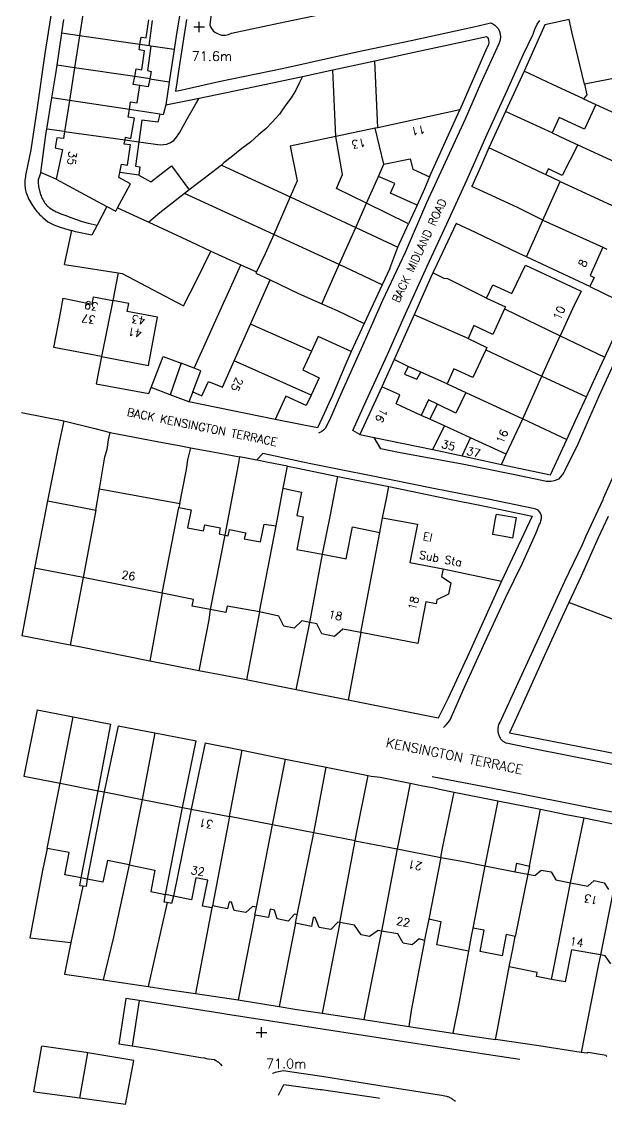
# Model space of a CAD drawing. Extents: x 427500 to 429848, y 434500 to 436505.
# Drawn here: x 428687.2 to 428773.8, y 435235.9 to 435396.3 of the extents above; entities that cross this region are included whole.
import ezdxf

# ---------------------------------------------------------------- set-up
doc = ezdxf.new("R2010")
doc.units = 0
doc.layers.add('LPTIP_Ex_Base', color=8, linetype='Continuous')
doc.styles.add('MtXpl_Romans', font='romans__.ttf')

msp = doc.modelspace()

# ---------------------------------------------------------------- linework, layer by layer
at = {"layer": 'LPTIP_Ex_Base', "color": 251, "true_color": 0x636466}
for p, q in [((428715.75, 435401.05), (428715.1, 435395.8)), ((428691.8, 435399.05), (428690.65, 435391.55)), ((428696.3, 435397.65), (428695.76, 435394.21)), ((428725.25, 435396.05), (428736.45, 435398.4)), ((428693.15, 435394.59), (428693.45, 435396.6)), ((428705.65, 435393.9), (428706.05, 435396.55)), ((428706.11, 435392.69), (428706.6, 435396.46)), ((428710.57, 435397.15), (428710.1, 435394.15)), ((428711.65, 435396.6), (428710.45, 435388.95)), ((428718.3, 435394.6), (428725.25, 435396.05)), ((428754.2, 435395.5), (428756.75, 435396.1)), ((428756.75, 435396.1), (428757.05, 435395.95)), ((428757.05, 435395.95), (428757.3, 435395.75)), ((428764.75, 435395.84), (428761.67, 435388.97)), ((428763.25, 435395.15), (428763.6, 435395.9)), ((428763.6, 435395.9), (428764, 435396.45)), ((428768.33, 435396.62), (428764.75, 435395.84)), ((428768.75, 435394.8), (428768.33, 435396.62)), ((428692.44, 435389.86), (428693.15, 435394.59)), ((428695.76, 435394.21), (428693.15, 435394.59)), ((428695.76, 435394.21), (428695.02, 435389.47)), ((428704.73, 435392.89), (428695.76, 435394.21)), ((428715.1, 435395.8), (428715.2, 435395.5)), ((428715.2, 435395.5), (428715.35, 435395.25)), ((428715.35, 435395.25), (428715.6, 435394.95)), ((428715.6, 435394.95), (428715.85, 435394.75)), ((428715.85, 435394.75), (428716.3, 435394.5)), ((428716.3, 435394.5), (428716.8, 435394.3)), ((428716.8, 435394.3), (428717.4, 435394.3)), ((428717.4, 435394.3), (428717.85, 435394.4)), ((428717.85, 435394.4), (428718.3, 435394.6)), ((428744.9, 435393.5), (428754.2, 435395.5)), ((428757.3, 435395.75), (428757.8, 435395.25)), ((428757.8, 435395.25), (428758, 435394.85)), ((428758, 435394.85), (428758.1, 435394.5)), ((428758.1, 435394.5), (428758.15, 435393.95)), ((428761.5, 435391.35), (428763, 435394.45)), ((428763, 435394.45), (428763.25, 435395.15)), ((428769.3, 435392.56), (428768.75, 435394.8)), ((428704.6, 435392.1), (428704.73, 435392.89)), ((428704.73, 435392.89), (428704.9, 435394)), ((428706.11, 435392.69), (428704.73, 435392.89)), ((428704.9, 435394), (428705.65, 435393.9)), ((428706.34, 435392.66), (428705.85, 435389.05)), ((428706.34, 435392.66), (428706.11, 435392.69)), ((428709.79, 435392.15), (428706.34, 435392.66)), ((428710.1, 435394.15), (428709.79, 435392.15)), ((428736.85, 435391.8), (428744.9, 435393.5)), ((428744.7, 435391.6), (428753.15, 435393.45)), ((428753.15, 435393.45), (428756.1, 435394.1)), ((428756.1, 435394.1), (428756.25, 435393.95)), ((428756.4, 435392.85), (428756.2, 435392.5)), ((428756.25, 435393.95), (428756.35, 435393.8)), ((428756.35, 435393.8), (428756.4, 435393.55)), ((428756.4, 435393.55), (428756.45, 435393.25)), ((428756.45, 435393.25), (428756.4, 435392.85)), ((428757.9, 435393), (428756.85, 435390.65)), ((428758.05, 435393.4), (428757.9, 435393)), ((428758.15, 435393.95), (428758.05, 435393.4)), ((428690.65, 435391.55), (428689.5, 435383.55)), ((428705.4, 435391.95), (428704.6, 435392.1)), ((428705, 435389.15), (428705.4, 435391.95)), ((428709.79, 435392.15), (428709.06, 435387.36)), ((428726.05, 435389.4), (428736.85, 435391.8)), ((428739.53, 435390.48), (428744.7, 435391.6)), ((428756.15, 435392.4), (428752.15, 435383.2)), ((428756.2, 435392.5), (428756.15, 435392.4)), ((428759.15, 435386.1), (428761.5, 435391.35)), ((428770.29, 435388.47), (428769.3, 435392.56)), ((428692.2, 435388.25), (428692.44, 435389.86)), ((428695.02, 435389.47), (428692.44, 435389.86)), ((428695.02, 435389.47), (428694.27, 435384.6)), ((428703.95, 435388.14), (428695.02, 435389.47)), ((428716.4, 435387.4), (428726.05, 435389.4)), ((428733.3, 435389.14), (428739.53, 435390.48)), ((428740, 435380.58), (428739.53, 435390.48)), ((428756.85, 435390.65), (428755.2, 435387.1)), ((428785.55, 435389.95), (428770.6, 435387.05)), ((428691.68, 435385), (428692.2, 435388.25)), ((428703.75, 435387), (428703.95, 435388.14)), ((428703.95, 435388.14), (428704.15, 435389.3)), ((428706.18, 435387.8), (428703.95, 435388.14)), ((428704.15, 435389.3), (428705, 435389.15)), ((428705.85, 435389.05), (428706.4, 435388.9)), ((428706.18, 435387.8), (428705.95, 435386.65)), ((428706.4, 435388.9), (428706.18, 435387.8)), ((428706.18, 435387.8), (428709.06, 435387.36)), ((428710.45, 435388.95), (428710.18, 435387.22)), ((428718.75, 435386.05), (428728.8, 435388.17)), ((428728.8, 435388.17), (428728.35, 435387.15)), ((428728.8, 435388.17), (428733.3, 435389.14)), ((428733.75, 435379.26), (428733.3, 435389.14)), ((428761.67, 435388.97), (428758.91, 435382.97)), ((428765.88, 435387), (428761.67, 435388.97)), ((428770.6, 435387.05), (428770.29, 435388.47)), ((428704.7, 435386.85), (428703.75, 435387)), ((428704.3, 435384.25), (428704.7, 435386.85)), ((428705.95, 435386.65), (428704.7, 435386.85)), ((428709.05, 435387.3), (428708.55, 435383.95)), ((428709.06, 435387.36), (428709.05, 435387.3)), ((428710.18, 435387.22), (428709.98, 435385.97)), ((428709.98, 435385.97), (428710.99, 435386.2)), ((428710.99, 435386.2), (428711.45, 435386.3)), ((428711.45, 435386.3), (428716.4, 435387.4)), ((428728.35, 435387.15), (428727.85, 435386.15)), ((428755.2, 435387.1), (428752.95, 435381.85)), ((428770.45, 435384.85), (428765.88, 435387)), ((428770.6, 435387.05), (428770.95, 435385.45)), ((428690.93, 435380.37), (428691.68, 435385)), ((428694.27, 435384.6), (428691.68, 435385)), ((428694.27, 435384.6), (428693.7, 435380.9)), ((428703.17, 435383.25), (428694.27, 435384.6)), ((428708.55, 435383.95), (428713.51, 435384.97)), ((428713, 435384.1), (428713.51, 435384.97)), ((428713.51, 435384.97), (428718.75, 435386.05)), ((428727.15, 435385), (428726.35, 435383.95)), ((428727.85, 435386.15), (428727.15, 435385)), ((428756.2, 435379.6), (428759.15, 435386.1)), ((428770.95, 435385.45), (428770.45, 435384.85)), ((428770.45, 435384.85), (428772.29, 435384.03)), ((428689.5, 435383.55), (428688.55, 435377.3)), ((428703, 435382.15), (428703.17, 435383.25)), ((428703.17, 435383.25), (428703.35, 435384.4)), ((428707.66, 435382.57), (428703.17, 435383.25)), ((428703.35, 435384.4), (428704.3, 435384.25)), ((428708.55, 435383.95), (428708.15, 435382.5)), ((428711.7, 435381.8), (428713, 435384.1)), ((428726.35, 435383.95), (428725.4, 435382.6)), ((428752.15, 435383.2), (428740, 435380.58)), ((428747.65, 435373.3), (428752.15, 435383.2)), ((428772.29, 435384.03), (428770.6, 435380.37)), ((428772.29, 435384.03), (428781.07, 435379.99)), ((428703.9, 435382), (428703, 435382.15)), ((428703.4, 435379), (428703.9, 435382)), ((428705, 435381.7), (428704.55, 435378.49)), ((428707.4, 435381.4), (428705, 435381.7)), ((428707.66, 435382.57), (428707.4, 435381.4)), ((428708.15, 435382.5), (428707.66, 435382.57)), ((428710.6, 435379.8), (428711.7, 435381.8)), ((428724.35, 435381.4), (428723.4, 435380.4)), ((428725.4, 435382.6), (428724.35, 435381.4)), ((428752.95, 435381.85), (428750.25, 435376.05)), ((428758.91, 435382.97), (428756.45, 435377.6)), ((428765.8, 435379.82), (428758.91, 435382.97)), ((428766.85, 435382.1), (428765.8, 435379.82)), ((428770.6, 435380.37), (428766.85, 435382.1)), ((428690.02, 435373.95), (428690.85, 435379.85)), ((428690.85, 435379.85), (428690.93, 435380.37)), ((428693.56, 435380.01), (428690.93, 435380.37)), ((428693.56, 435380.01), (428693.4, 435379)), ((428693.7, 435380.9), (428693.56, 435380.01)), ((428693.56, 435380.01), (428702.52, 435378.77)), ((428710.5, 435379.65), (428710.6, 435379.8)), ((428723.4, 435380.4), (428722.3, 435379.5)), ((428739.6, 435380.49), (428733.75, 435379.26)), ((428740, 435380.58), (428739.6, 435380.49)), ((428740.85, 435375.15), (428739.6, 435380.49)), ((428765.8, 435379.82), (428767.8, 435378.9)), ((428692.4, 435379.1), (428692.15, 435377.6)), ((428693.4, 435379), (428692.4, 435379.1)), ((428702.4, 435378.15), (428702.52, 435378.77)), ((428702.52, 435378.77), (428702.6, 435379.15)), ((428702.52, 435378.77), (428704.55, 435378.49)), ((428702.6, 435379.15), (428703.4, 435379)), ((428704.55, 435378.49), (428704.05, 435374.9)), ((428704.55, 435378.49), (428707.75, 435378.05)), ((428708.7, 435378.15), (428709.25, 435378.4)), ((428709.25, 435378.4), (428709.75, 435378.7)), ((428709.75, 435378.7), (428710.15, 435379.15)), ((428710.15, 435379.15), (428710.5, 435379.65)), ((428721.1, 435378.45), (428719.85, 435377.5)), ((428722.3, 435379.5), (428721.1, 435378.45)), ((428733.75, 435379.26), (428727, 435377.85)), ((428734.75, 435373.65), (428733.75, 435379.26)), ((428753.15, 435372.8), (428756.2, 435379.6)), ((428767.8, 435378.9), (428769.63, 435378.05)), ((428688.55, 435377.3), (428687.78, 435373.5)), ((428692.15, 435377.6), (428693.25, 435377.35)), ((428693.25, 435377.35), (428692.3, 435372.95)), ((428703.35, 435378.05), (428702.4, 435378.15)), ((428702.9, 435375.05), (428703.35, 435378.05)), ((428707.75, 435378.05), (428708.2, 435378.1)), ((428708.2, 435378.1), (428708.7, 435378.15)), ((428719.85, 435377.5), (428718.5, 435376.4)), ((428727, 435377.85), (428728.05, 435372.7)), ((428756.45, 435377.6), (428755.33, 435375.07)), ((428757.6, 435377.05), (428756.45, 435377.6)), ((428764.6, 435373.75), (428757.6, 435377.05)), ((428769.63, 435378.05), (428767.3, 435373.5)), ((428769.63, 435378.05), (428778.39, 435374.01)), ((428701.76, 435373.96), (428702.01, 435375.19)), ((428702.01, 435375.19), (428702.9, 435375.05)), ((428716.8, 435375.05), (428714.25, 435373.05)), ((428717.15, 435375.35), (428716.8, 435375.05)), ((428716.8, 435375.05), (428727.01, 435370.32)), ((428718.5, 435376.4), (428717.15, 435375.35)), ((428740.07, 435373.37), (428740.85, 435375.15)), ((428740.85, 435375.15), (428744.8, 435375.95)), ((428744.8, 435375.95), (428745.15, 435374.45)), ((428750.25, 435376.05), (428747.2, 435369.45)), ((428755.33, 435375.07), (428753.9, 435371.85)), ((428687.78, 435373.5), (428687.75, 435373.3)), ((428690.02, 435373.95), (428689.65, 435372.85)), ((428692.3, 435372.95), (428690.02, 435373.95)), ((428701.6, 435373.2), (428701.76, 435373.96)), ((428704.55, 435373.55), (428701.76, 435373.96)), ((428704.05, 435374.9), (428704.7, 435374.8)), ((428704.7, 435374.8), (428704.55, 435373.55)), ((428704.55, 435373.55), (428706.36, 435372.55)), ((428706.36, 435372.55), (428709.4, 435374.92)), ((428709.4, 435374.92), (428712.03, 435371.36)), ((428733.85, 435371.55), (428734.75, 435373.65)), ((428738.31, 435369.38), (428740.07, 435373.37)), ((428742.48, 435372.31), (428740.07, 435373.37)), ((428745.15, 435374.45), (428747.65, 435373.3)), ((428764.82, 435373.65), (428764.6, 435373.75)), ((428765.3, 435374.5), (428764.82, 435373.65)), ((428767.02, 435372.63), (428764.82, 435373.65)), ((428767.3, 435373.5), (428765.3, 435374.5)), ((428687.7, 435373.05), (428687.65, 435372.85)), ((428687.65, 435372.85), (428687.65, 435371.95)), ((428687.65, 435371.95), (428687.7, 435371.7)), ((428687.75, 435373.3), (428687.7, 435373.05)), ((428689.65, 435372.85), (428689.65, 435372.25)), ((428689.65, 435372.25), (428689.7, 435372.05)), ((428689.7, 435372.05), (428689.7, 435371.85)), ((428689.7, 435371.85), (428690, 435370.65)), ((428692.3, 435372.95), (428697.8, 435370)), ((428701.42, 435368.71), (428703.32, 435372.25)), ((428703.32, 435372.25), (428701.6, 435373.2)), ((428714.25, 435373.05), (428712.03, 435371.36)), ((428728.05, 435372.7), (428727.01, 435370.32)), ((428741.85, 435370.9), (428742.48, 435372.31)), ((428747.65, 435373.3), (428746.89, 435371.51)), ((428750.2, 435366.35), (428753.15, 435372.8)), ((428755.63, 435371.06), (428753.9, 435371.85)), ((428766.6, 435371.7), (428767.02, 435372.63)), ((428767.02, 435372.63), (428775.9, 435368.5)), ((428687.7, 435371.7), (428687.7, 435371.5)), ((428687.7, 435371.5), (428687.75, 435371.3)), ((428687.75, 435371.3), (428687.8, 435371.05)), ((428687.8, 435371.05), (428687.9, 435370.85)), ((428687.9, 435370.85), (428688.1, 435370.35)), ((428688.1, 435370.35), (428688.2, 435370.05)), ((428690, 435370.65), (428690.1, 435370.5)), ((428690.1, 435370.5), (428690.15, 435370.3)), ((428690.15, 435370.3), (428690.25, 435370.1)), ((428710.85, 435370.45), (428707.7, 435367.95)), ((428711.35, 435370.85), (428710.85, 435370.45)), ((428712.03, 435371.36), (428711.35, 435370.85)), ((428724.56, 435364.76), (428711.35, 435370.85)), ((428727.01, 435370.32), (428724.56, 435364.76)), ((428727.01, 435370.32), (428736.73, 435365.81)), ((428738.31, 435369.38), (428733.85, 435371.55)), ((428745.82, 435369.09), (428741.85, 435370.9)), ((428746.89, 435371.51), (428745.82, 435369.09)), ((428760.67, 435368.75), (428755.63, 435371.06)), ((428764.44, 435366.89), (428766.6, 435371.7)), ((428688.2, 435370.05), (428688.8, 435369.05)), ((428688.8, 435369.05), (428688.95, 435368.85)), ((428688.95, 435368.85), (428689.1, 435368.6)), ((428689.1, 435368.6), (428689.3, 435368.35)), ((428690.25, 435370.1), (428690.35, 435369.95)), ((428690.35, 435369.95), (428690.45, 435369.75)), ((428690.45, 435369.75), (428690.55, 435369.6)), ((428690.55, 435369.6), (428690.65, 435369.4)), ((428690.65, 435369.4), (428690.8, 435369.25)), ((428690.8, 435369.25), (428690.9, 435369.1)), ((428690.9, 435369.1), (428691.05, 435368.95)), ((428691.05, 435368.95), (428691.2, 435368.85)), ((428691.2, 435368.85), (428691.35, 435368.7)), ((428691.35, 435368.7), (428691.95, 435368.3)), ((428697.8, 435370), (428699.83, 435368.91)), ((428699.83, 435368.91), (428698.4, 435366.15)), ((428699.83, 435368.91), (428701.15, 435368.2)), ((428701.15, 435368.2), (428701.42, 435368.71)), ((428701.42, 435368.71), (428706.03, 435366.57)), ((428736.73, 435365.81), (428738.31, 435369.38)), ((428744.55, 435366.35), (428738.31, 435369.38)), ((428747.2, 435369.45), (428744.05, 435362.1)), ((428745.82, 435369.09), (428744.55, 435366.35)), ((428764.44, 435366.89), (428760.67, 435368.75)), ((428689.3, 435368.35), (428689.45, 435368.15)), ((428689.45, 435368.15), (428689.65, 435367.95)), ((428689.65, 435367.95), (428689.85, 435367.7)), ((428689.85, 435367.7), (428690.1, 435367.5)), ((428690.1, 435367.5), (428690.35, 435367.25)), ((428690.35, 435367.25), (428691.1, 435366.65)), ((428691.95, 435368.3), (428692.15, 435368.2)), ((428692.15, 435368.2), (428692.3, 435368.1)), ((428692.3, 435368.1), (428692.45, 435368.05)), ((428692.45, 435368.05), (428692.65, 435367.95)), ((428692.65, 435367.95), (428692.8, 435367.9)), ((428692.8, 435367.9), (428693, 435367.8)), ((428693, 435367.8), (428693.9, 435367.5)), ((428693.9, 435367.5), (428694.35, 435367.3)), ((428694.35, 435367.3), (428696.15, 435366.7)), ((428707.7, 435367.95), (428706.03, 435366.57)), ((428691.1, 435366.65), (428691.4, 435366.5)), ((428691.4, 435366.5), (428691.65, 435366.35)), ((428691.65, 435366.35), (428691.95, 435366.2)), ((428691.95, 435366.2), (428692.75, 435365.9)), ((428692.75, 435365.9), (428693.55, 435365.65)), ((428693.55, 435365.65), (428694.4, 435365.4)), ((428694.4, 435365.4), (428694.63, 435365.33)), ((428696.15, 435366.7), (428697.05, 435366.45)), ((428697.05, 435366.45), (428698.4, 435366.15)), ((428698.4, 435366.15), (428697.6, 435364.65)), ((428706.03, 435366.57), (428712.3, 435363.65)), ((428734.27, 435360.29), (428736.73, 435365.81)), ((428736.73, 435365.81), (428742.95, 435362.9)), ((428742.95, 435362.9), (428744.55, 435366.35)), ((428747.3, 435360.05), (428750.2, 435366.35)), ((428751.57, 435366.39), (428748.72, 435360.31)), ((428754.44, 435365.03), (428751.57, 435366.39)), ((428762, 435361.45), (428764.44, 435366.89)), ((428764.44, 435366.89), (428773.33, 435362.86)), ((428693.56, 435360.33), (428694.63, 435365.33)), ((428695.2, 435365.15), (428694.63, 435365.33)), ((428697.6, 435364.65), (428695.2, 435365.15)), ((428724.56, 435364.76), (428723.3, 435361.9)), ((428734.27, 435360.29), (428724.56, 435364.76)), ((428760.93, 435361.96), (428754.44, 435365.03)), ((428712.3, 435363.65), (428715.25, 435362.3)), ((428713.15, 435358.05), (428715.25, 435362.3)), ((428715.25, 435362.3), (428719.7, 435360.26)), ((428741.75, 435359.7), (428742.95, 435362.9)), ((428773.33, 435362.86), (428771.45, 435358.7)), ((428773.33, 435362.86), (428773.9, 435362.6)), ((428723.3, 435361.9), (428721.98, 435359.21)), ((428744.05, 435362.1), (428740.7, 435355)), ((428762, 435361.45), (428760.93, 435361.96)), ((428771.41, 435357.07), (428762, 435361.45)), ((428693.56, 435360.33), (428695.16, 435360.08)), ((428695.16, 435360.08), (428701.5, 435359.1)), ((428701.5, 435359.1), (428700.69, 435354.99)), ((428701.5, 435359.1), (428702.1, 435359)), ((428702.1, 435359), (428711.2, 435354.2)), ((428718.16, 435356.85), (428719.7, 435360.26)), ((428719.7, 435360.26), (428721.98, 435359.21)), ((428721.98, 435359.21), (428721.9, 435359.05)), ((428721.9, 435359.05), (428724.04, 435358.02)), ((428731.7, 435354.49), (428734.27, 435360.29)), ((428740.64, 435357.3), (428734.27, 435360.29)), ((428741.75, 435359.7), (428740.64, 435357.3)), ((428744.1, 435353), (428747.3, 435360.05)), ((428748.15, 435359.1), (428748.06, 435358.89)), ((428748.72, 435360.31), (428748.15, 435359.1)), ((428749.8, 435358.25), (428748.15, 435359.1)), ((428759.85, 435356), (428761.88, 435360.21)), ((428761.88, 435360.21), (428770.1, 435356.35)), ((428711.2, 435354.2), (428713.15, 435358.05)), ((428721.12, 435351.49), (428724.04, 435358.02)), ((428724.04, 435358.02), (428728.25, 435356)), ((428748.06, 435358.89), (428745.35, 435352.85)), ((428750.35, 435358.2), (428749.8, 435358.25)), ((428756.1, 435355.3), (428750.35, 435358.2)), ((428772.05, 435358.4), (428771.41, 435357.07)), ((428771.45, 435358.7), (428772.05, 435358.4)), ((428716.64, 435353.49), (428718.16, 435356.85)), ((428728.25, 435356), (428731.7, 435354.49)), ((428740.64, 435357.3), (428737.98, 435351.57)), ((428756.1, 435355.3), (428757.05, 435357.3)), ((428757.05, 435357.3), (428759.85, 435356)), ((428770.1, 435356.35), (428768.85, 435353.75)), ((428771.41, 435357.07), (428777.18, 435354.26)), ((428692.9, 435352.85), (428693.35, 435355.3)), ((428693.35, 435355.3), (428697.65, 435354.45)), ((428697.65, 435354.45), (428697.85, 435355.5)), ((428697.85, 435355.5), (428700.69, 435354.99)), ((428700.69, 435354.99), (428699.04, 435346.66)), ((428703.1, 435354.55), (428700.69, 435354.99)), ((428702.85, 435353.35), (428703.1, 435354.55)), ((428731.7, 435354.49), (428733.95, 435353.5)), ((428740.7, 435355), (428737.7, 435348.25)), ((428756.1, 435355.3), (428758.9, 435354.05)), ((428691.95, 435348), (428692.9, 435352.85)), ((428707.35, 435352.5), (428702.85, 435353.35)), ((428706, 435345.35), (428707.35, 435352.5)), ((428714.18, 435348.09), (428716.64, 435353.49)), ((428733.95, 435353.5), (428737.98, 435351.57)), ((428741.4, 435347), (428744.1, 435353)), ((428745.26, 435352.65), (428742.4, 435346.25)), ((428745.35, 435352.85), (428745.26, 435352.65)), ((428753.37, 435349.33), (428745.35, 435352.85)), ((428758.76, 435353.74), (428757.05, 435349.95)), ((428758.9, 435354.05), (428758.76, 435353.74)), ((428758.76, 435353.74), (428767.03, 435349.76)), ((428768.85, 435353.75), (428767.03, 435349.76)), ((428718.7, 435346.06), (428721.12, 435351.49)), ((428730.13, 435347.46), (428721.12, 435351.49)), ((428737.98, 435351.57), (428736.05, 435347.4)), ((428754.2, 435351.25), (428753.37, 435349.33)), ((428757.05, 435349.95), (428754.2, 435351.25)), ((428773.62, 435346.57), (428775.75, 435351.2)), ((428731.15, 435349.65), (428730.13, 435347.46)), ((428736.05, 435347.4), (428731.15, 435349.65)), ((428753.37, 435349.33), (428756.15, 435348)), ((428765.15, 435345.65), (428767.03, 435349.76)), ((428767.03, 435349.76), (428773.62, 435346.57)), ((428699.04, 435346.66), (428691.95, 435348)), ((428712.76, 435344.95), (428714.18, 435348.09)), ((428737.7, 435348.25), (428734.45, 435341)), ((428756.15, 435348), (428755.99, 435347.66)), ((428776.36, 435348.66), (428772.75, 435340.8)), ((428699.04, 435346.66), (428698.25, 435342.65)), ((428699.04, 435346.66), (428706, 435345.35)), ((428706.39, 435342.09), (428708.15, 435346.7)), ((428708.15, 435346.7), (428710.85, 435345.67)), ((428730.13, 435347.46), (428728.85, 435344.7)), ((428736.05, 435347.4), (428735.11, 435345.23)), ((428738.25, 435340.1), (428741.4, 435347)), ((428742.4, 435346.25), (428740.6, 435342.2)), ((428744.5, 435345.2), (428742.4, 435346.25)), ((428755.99, 435347.66), (428754.05, 435343.55)), ((428755.99, 435347.66), (428764.31, 435343.79)), ((428772.5, 435344.15), (428773.62, 435346.57)), ((428710.85, 435345.67), (428709.2, 435341.01)), ((428712.76, 435344.95), (428710.85, 435345.67)), ((428712.58, 435341.46), (428713.76, 435344.57)), ((428713.76, 435344.57), (428712.76, 435344.95)), ((428716.95, 435342.15), (428718.7, 435346.06)), ((428730.09, 435340.95), (428718.7, 435346.06)), ((428728.85, 435344.7), (428731.3, 435343.5)), ((428735.11, 435345.23), (428733.2, 435340.8)), ((428744.5, 435345.2), (428743.95, 435344.05)), ((428746.34, 435344.38), (428744.5, 435345.2)), ((428751.25, 435344.85), (428750.25, 435342.65)), ((428754.05, 435343.55), (428751.25, 435344.85)), ((428764.31, 435343.79), (428765.15, 435345.65)), ((428713.9, 435340.85), (428714.9, 435343)), ((428714.9, 435343), (428716.95, 435342.15)), ((428731.3, 435343.5), (428730.09, 435340.95)), ((428743.95, 435344.05), (428745.75, 435343.3)), ((428745.75, 435343.3), (428746.34, 435344.38)), ((428750.25, 435342.65), (428746.34, 435344.38)), ((428761.45, 435337.43), (428764.31, 435343.79)), ((428764.31, 435343.79), (428770.92, 435340.71)), ((428770.92, 435340.71), (428772.5, 435344.15)), ((428698.25, 435342.65), (428706.05, 435341.2)), ((428706.05, 435341.2), (428706.39, 435342.09)), ((428709.2, 435341.01), (428706.39, 435342.09)), ((428712.58, 435341.46), (428712, 435339.95)), ((428712.58, 435341.46), (428713.9, 435340.85)), ((428740.6, 435342.2), (428737.3, 435335.15)), ((428743.25, 435341), (428740.6, 435342.2)), ((428750.25, 435342.65), (428753.05, 435341.34)), ((428753.05, 435341.34), (428751.55, 435338.3)), ((428753.05, 435341.34), (428761.45, 435337.43)), ((428712, 435339.95), (428709.2, 435341.01)), ((428724.75, 435337.35), (428712, 435339.95)), ((428726.35, 435340.8), (428724.75, 435337.35)), ((428729.35, 435339.4), (428726.35, 435340.8)), ((428730.09, 435340.95), (428729.35, 435339.4)), ((428732.73, 435339.77), (428732.04, 435338.26)), ((428733.2, 435340.8), (428732.73, 435339.77)), ((428734.45, 435341), (428732.8, 435337.25)), ((428736.3, 435335.7), (428738.25, 435340.1)), ((428742.7, 435339.65), (428743.25, 435341)), ((428747.5, 435340.25), (428746.42, 435337.95)), ((428748.81, 435339.62), (428747.5, 435340.25)), ((428769.3, 435337.2), (428770.92, 435340.71)), ((428772.75, 435340.8), (428769.6, 435333.7)), ((428687.2, 435338.4), (428693.44, 435337.14)), ((428732.04, 435338.26), (428731.05, 435336.1)), ((428746.42, 435337.95), (428742.7, 435339.65)), ((428747.67, 435337.39), (428748.81, 435339.62)), ((428751.55, 435338.3), (428748.81, 435339.62)), ((428693.44, 435337.14), (428692.54, 435333.01)), ((428693.44, 435337.14), (428698.06, 435336)), ((428731.05, 435336.1), (428724.75, 435337.35)), ((428732.8, 435337.25), (428732.2, 435336)), ((428747.67, 435337.39), (428746.42, 435337.95)), ((428749.85, 435336.4), (428747.67, 435337.39)), ((428759.01, 435332.22), (428761.45, 435337.43)), ((428761.45, 435337.43), (428767.99, 435334.38)), ((428767.99, 435334.38), (428769.3, 435337.2)), ((428698.06, 435336), (428700.33, 435335.44)), ((428700.05, 435334.35), (428700.33, 435335.44)), ((428700.33, 435335.44), (428707.3, 435334.1)), ((428731.7, 435335.55), (428731.2, 435335.3)), ((428731.95, 435335.75), (428731.7, 435335.55)), ((428732.2, 435336), (428731.95, 435335.75)), ((428737.3, 435335.15), (428736.3, 435335.7)), ((428737.3, 435335.15), (428739.42, 435334.7)), ((428748.12, 435332.88), (428749.85, 435336.4)), ((428753.73, 435334.63), (428749.85, 435336.4)), ((428699.85, 435332.9), (428700.05, 435334.35)), ((428707.3, 435334.1), (428710.81, 435333.43)), ((428710.81, 435333.43), (428712.25, 435333.15)), ((428739.42, 435334.7), (428748.12, 435332.88)), ((428740.45, 435333), (428739.42, 435334.7)), ((428752.48, 435331.96), (428753.73, 435334.63)), ((428759.01, 435332.22), (428753.73, 435334.63)), ((428765.55, 435329.15), (428767.99, 435334.38)), ((428769.6, 435333.7), (428767.7, 435329.8)), ((428692.54, 435333.01), (428692.05, 435330.5)), ((428698.76, 435327.09), (428699.55, 435331.8)), ((428699.55, 435331.8), (428699.85, 435332.9)), ((428711.85, 435331.35), (428712.25, 435333.15)), ((428712.25, 435333.15), (428715.25, 435332.6)), ((428715.25, 435332.6), (428717.39, 435332.2)), ((428717.39, 435332.2), (428719.5, 435331.8)), ((428719.5, 435331.8), (428719.3, 435330.65)), ((428722.03, 435331.33), (428719.5, 435331.8)), ((428722.95, 435332.3), (428722.05, 435331.35)), ((428728.85, 435331.05), (428722.95, 435332.3)), ((428743.05, 435332.45), (428740.45, 435333)), ((428752.5, 435330.75), (428743.05, 435332.45)), ((428748.12, 435332.88), (428752.05, 435332.05)), ((428752.05, 435332.05), (428752.48, 435331.96)), ((428752.48, 435331.96), (428758.3, 435330.7)), ((428758.3, 435330.7), (428759.01, 435332.22)), ((428773.45, 435325.7), (428776.5, 435332.5)), ((428692.05, 435330.5), (428691.04, 435325.3)), ((428711.61, 435329.93), (428711.85, 435331.35)), ((428719.3, 435330.65), (428717.3, 435320.21)), ((428722.05, 435331.35), (428722.03, 435331.33)), ((428722.6, 435331.22), (428722.03, 435331.33)), ((428723.5, 435331.05), (428722.6, 435331.22)), ((428726.61, 435330.45), (428723.5, 435331.05)), ((428725.97, 435327.17), (428726.61, 435330.45)), ((428726.61, 435330.45), (428727.9, 435330.2)), ((428727.9, 435330.2), (428734.06, 435328.88)), ((428730.32, 435330.75), (428728.85, 435331.05)), ((428735.02, 435329.8), (428730.32, 435330.75)), ((428759.8, 435329.25), (428752.5, 435330.75)), ((428758.3, 435330.7), (428765.55, 435329.15)), ((428711.02, 435326.95), (428711.61, 435329.93)), ((428732.95, 435323.2), (428734.06, 435328.88)), ((428734.06, 435328.88), (428739.35, 435327.85)), ((428738.5, 435329.1), (428735.02, 435329.8)), ((428748.25, 435327.15), (428738.5, 435329.1)), ((428764.3, 435328.3), (428759.8, 435329.25)), ((428766.65, 435328.45), (428766.1, 435328.25)), ((428766.75, 435328.5), (428766.65, 435328.45)), ((428767.35, 435329.2), (428766.75, 435328.5)), ((428767.55, 435329.5), (428767.35, 435329.2)), ((428767.7, 435329.8), (428767.55, 435329.5)), ((428698.18, 435323.94), (428698.76, 435327.09)), ((428698.76, 435327.09), (428710.64, 435324.91)), ((428710.64, 435324.91), (428711.02, 435326.95)), ((428724.9, 435321.6), (428725.97, 435327.17)), ((428725.97, 435327.17), (428727.25, 435326.9)), ((428727.25, 435326.9), (428728.65, 435326.6)), ((428739.35, 435327.85), (428741.6, 435327.4)), ((428741.25, 435325.6), (428741.6, 435327.4)), ((428741.6, 435327.4), (428750.62, 435325.55)), ((428756.35, 435325.55), (428748.25, 435327.15)), ((428764.95, 435328.15), (428764.3, 435328.3)), ((428765.65, 435328.15), (428764.95, 435328.15)), ((428766.1, 435328.25), (428765.65, 435328.15)), ((428691.04, 435325.3), (428689.12, 435315.34)), ((428691.04, 435325.3), (428694.95, 435324.56)), ((428728.65, 435326.6), (428728, 435323.15)), ((428740.7, 435322.8), (428741.25, 435325.6)), ((428750.62, 435325.55), (428755.34, 435324.59)), ((428763, 435324.15), (428756.35, 435325.55)), ((428770.88, 435320.11), (428773.37, 435325.52)), ((428773.37, 435325.52), (428773.45, 435325.7)), ((428694.95, 435324.56), (428698.18, 435323.94)), ((428698.18, 435323.94), (428696.34, 435313.92)), ((428708.03, 435311.63), (428710.5, 435324.3)), ((428710.64, 435324.91), (428710.5, 435324.3)), ((428710.5, 435324.3), (428712.3, 435323.95)), ((428712.3, 435323.95), (428711.8, 435321.3)), ((428755.34, 435324.59), (428762.85, 435323.05)), ((428763.4, 435324.05), (428763, 435324.15)), ((428763.75, 435323.9), (428763.4, 435324.05)), ((428764, 435323.6), (428763.75, 435323.9)), ((428728, 435323.15), (428728.9, 435322.95)), ((428728.9, 435322.95), (428728, 435318.1)), ((428731.78, 435317.38), (428732.95, 435323.2)), ((428740.29, 435320.63), (428740.7, 435322.8)), ((428740.7, 435322.8), (428745.85, 435321.85)), ((428757.01, 435320.31), (428757.39, 435322.42)), ((428757.39, 435322.42), (428757.55, 435323.34)), ((428757.55, 435323.34), (428760.49, 435322.82)), ((428762.85, 435323.05), (428758.3, 435313.4)), ((428760.49, 435322.82), (428759.95, 435319.79)), ((428763.95, 435321.85), (428764.1, 435322.05)), ((428764.15, 435323.35), (428764, 435323.6)), ((428764.1, 435322.05), (428764.15, 435322.35)), ((428764.25, 435323.1), (428764.15, 435323.35)), ((428764.15, 435322.35), (428764.25, 435322.7)), ((428764.25, 435322.7), (428764.25, 435323.1)), ((428774.14, 435322.98), (428772.65, 435319.8)), ((428711.8, 435321.3), (428714.15, 435320.85)), ((428714.15, 435320.85), (428714.35, 435321.75)), ((428714.35, 435321.75), (428716.6, 435321.3)), ((428716.6, 435321.3), (428716.45, 435320.4)), ((428717.8, 435320.1), (428718, 435321.05)), ((428718, 435321.05), (428720.4, 435320.55)), ((428720.4, 435320.55), (428720.2, 435319.65)), ((428722.45, 435308.85), (428724.9, 435321.6)), ((428722.6, 435319.2), (428723.15, 435321.85)), ((428723.15, 435321.85), (428724.9, 435321.6)), ((428735.3, 435316.7), (428736.25, 435321.45)), ((428736.25, 435321.45), (428740.29, 435320.63)), ((428737.46, 435305.78), (428740.29, 435320.63)), ((428745.85, 435321.85), (428744.75, 435316.15)), ((428761.4, 435316.05), (428763.4, 435320.45)), ((428763.4, 435320.45), (428763.95, 435321.85)), ((428717.3, 435320.21), (428715.15, 435309.19)), ((428716.45, 435320.4), (428717.3, 435320.21)), ((428717.3, 435320.21), (428717.8, 435320.1)), ((428720.2, 435319.65), (428722.6, 435319.2)), ((428759.23, 435319.91), (428757.01, 435320.31)), ((428759.95, 435319.79), (428759.23, 435319.91)), ((428767.7, 435313.4), (428770.3, 435318.85)), ((428772.65, 435319.8), (428770.1, 435314.15)), ((428770.3, 435318.85), (428770.88, 435320.11)), ((428728, 435318.1), (428731.78, 435317.38)), ((428729.95, 435307.5), (428731.78, 435317.38)), ((428731.78, 435317.38), (428735.3, 435316.7)), ((428744.75, 435316.15), (428749.65, 435315.2)), ((428758.95, 435311.05), (428761.4, 435316.05)), ((428689.12, 435315.34), (428687.25, 435305.28)), ((428696.34, 435313.92), (428689.12, 435315.34)), ((428749.65, 435315.2), (428749.4, 435314.1)), ((428749.4, 435314.1), (428750.8, 435313.15)), ((428749.65, 435315.2), (428758.3, 435313.4)), ((428770.1, 435314.15), (428768.3, 435310.25)), ((428696.34, 435313.92), (428694.39, 435303.9)), ((428708.03, 435311.63), (428696.34, 435313.92)), ((428750.8, 435313.15), (428750.45, 435311.45)), ((428758.3, 435313.4), (428753.5, 435302.8)), ((428765.3, 435308.1), (428767.7, 435313.4)), ((428708.03, 435311.63), (428706.19, 435301.57)), ((428712.65, 435310.7), (428708.03, 435311.63)), ((428750.45, 435311.45), (428748.75, 435310.65)), ((428755.9, 435304.4), (428758.95, 435311.05)), ((428712.45, 435309.7), (428712.65, 435310.7)), ((428715.15, 435309.19), (428712.45, 435309.7)), ((428717.65, 435309.7), (428717.45, 435308.75)), ((428722.45, 435308.85), (428717.65, 435309.7)), ((428747.1, 435310.35), (428746.76, 435308.57)), ((428748.64, 435310.02), (428747.1, 435310.35)), ((428748.75, 435310.65), (428748.64, 435310.02)), ((428768.3, 435310.25), (428767.3, 435308.1)), ((428779.08, 435306.08), (428768.3, 435310.25)), ((428714.95, 435307.65), (428713.45, 435300.13)), ((428715.15, 435309.19), (428714.95, 435307.65)), ((428717.45, 435308.75), (428715.15, 435309.19)), ((428722.45, 435308.85), (428720.5, 435298.79)), ((428725.3, 435308.2), (428722.45, 435308.85)), ((428726.05, 435306.75), (428725.3, 435308.2)), ((428746.76, 435308.57), (428745.9, 435304.15)), ((428760.25, 435297.15), (428765.3, 435308.1)), ((428767.3, 435308.1), (428764.45, 435301.85)), ((428727.6, 435306.45), (428726.05, 435306.75)), ((428728.7, 435307.5), (428727.6, 435306.45)), ((428727.9, 435297.3), (428729.91, 435307.29)), ((428729.91, 435307.29), (428728.7, 435307.5)), ((428729.91, 435307.29), (428729.95, 435307.5)), ((428730.95, 435307.1), (428729.91, 435307.29)), ((428731.7, 435305.6), (428730.95, 435307.1)), ((428734.8, 435306.3), (428733.55, 435305.2)), ((428737.46, 435305.78), (428734.8, 435306.3)), ((428694.39, 435303.9), (428687.25, 435305.28)), ((428733.55, 435305.2), (428731.7, 435305.6)), ((428737.46, 435305.78), (428735.59, 435295.76)), ((428745.9, 435304.15), (428737.46, 435305.78)), ((428752.85, 435297.7), (428755.9, 435304.4)), ((428695.7, 435303.65), (428694.39, 435303.9)), ((428706.19, 435301.57), (428695.7, 435303.65)), ((428753.5, 435302.8), (428750.4, 435296.05)), ((428713.45, 435300.13), (428706.19, 435301.57)), ((428764.45, 435301.85), (428761.55, 435295.45)), ((428717.15, 435299.4), (428713.45, 435300.13)), ((428720.5, 435298.79), (428717.15, 435299.4)), ((428720.7, 435298.75), (428720.5, 435298.79)), ((428727.9, 435297.3), (428720.7, 435298.75)), ((428735.59, 435295.76), (428727.9, 435297.3)), ((428750.7, 435292.85), (428752.85, 435297.7)), ((428758.05, 435292.4), (428760.25, 435297.15)), ((428748.95, 435293.1), (428735.59, 435295.76)), ((428750.4, 435296.05), (428748.95, 435293.1)), ((428761.55, 435295.45), (428759.5, 435290.95)), ((428689.49, 435294.36), (428687.5, 435284.52)), ((428689.49, 435294.36), (428694.85, 435293.3)), ((428692.91, 435283.48), (428694.85, 435293.3)), ((428694.85, 435293.3), (428700.44, 435292.22)), ((428698.55, 435282.35), (428700.44, 435292.22)), ((428701.49, 435291.96), (428699.43, 435282.18)), ((428701.49, 435291.96), (428706.96, 435290.91)), ((428749.7, 435291.73), (428749.85, 435291.85)), ((428749.85, 435291.85), (428750.1, 435292.1)), ((428750.1, 435292.1), (428750.45, 435292.5)), ((428750.45, 435292.5), (428750.7, 435292.85)), ((428757.8, 435291.6), (428757.9, 435292.15)), ((428757.8, 435291.05), (428757.8, 435291.6)), ((428757.9, 435292.15), (428758.05, 435292.4)), ((428706.96, 435290.91), (428705.04, 435281.06)), ((428706.96, 435290.91), (428713.06, 435289.73)), ((428757.95, 435290.55), (428757.8, 435291.05)), ((428758.15, 435290.1), (428757.95, 435290.55)), ((428758.2, 435290), (428758.15, 435290.1)), ((428758.55, 435289.65), (428758.2, 435290)), ((428759.5, 435290.95), (428770.1, 435288.85)), ((428711.03, 435279.88), (428713.06, 435289.73)), ((428714.39, 435289.45), (428712.33, 435279.64)), ((428714.39, 435289.45), (428719.9, 435288.35)), ((428718.01, 435278.55), (428719.9, 435288.35)), ((428719.9, 435288.35), (428726.3, 435287.05)), ((428759, 435289.4), (428758.55, 435289.65)), ((428763.55, 435288.45), (428759, 435289.4)), ((428772.28, 435286.73), (428763.55, 435288.45)), ((428770.1, 435288.85), (428780.26, 435286.89)), ((428724.39, 435277.3), (428726.3, 435287.05)), ((428726.3, 435287.05), (428732.35, 435285.85)), ((428730.5, 435276.1), (428732.35, 435285.85)), ((428732.35, 435285.85), (428733.05, 435285.7)), ((428733.05, 435285.7), (428738.54, 435284.59)), ((428774.7, 435286.25), (428772.28, 435286.73)), ((428687.5, 435284.52), (428692.91, 435283.48)), ((428736.85, 435276.25), (428738.54, 435284.59)), ((428738.54, 435284.59), (428739, 435284.5)), ((428739, 435284.5), (428740.35, 435284.35)), ((428740.35, 435284.35), (428744.8, 435283.47)), ((428748.06, 435284.46), (428756.05, 435282.92)), ((428691, 435273.8), (428692.91, 435283.48)), ((428692.91, 435283.48), (428698.55, 435282.35)), ((428696.03, 435269.43), (428698.55, 435282.35)), ((428699.43, 435282.18), (428696.89, 435269.26)), ((428698.55, 435282.35), (428699.43, 435282.18)), ((428699.43, 435282.18), (428705.04, 435281.06)), ((428744.8, 435283.47), (428743.1, 435274.95)), ((428744.8, 435283.47), (428746.65, 435283.1)), ((428746.65, 435283.1), (428748.31, 435282.76)), ((428748.31, 435282.76), (428749.1, 435282.6)), ((428749.1, 435282.6), (428751.29, 435282.16)), ((428749.58, 435273.85), (428751.29, 435282.16)), ((428751.29, 435282.16), (428757.79, 435280.87)), ((428756.05, 435282.92), (428759.8, 435282.2)), ((428759.8, 435282.2), (428770.98, 435279.98)), ((428705.04, 435281.06), (428703.15, 435271.35)), ((428705.04, 435281.06), (428708.85, 435280.3)), ((428757.79, 435280.87), (428755.86, 435271.24)), ((428757.79, 435280.87), (428764.09, 435279.61)), ((428708.52, 435266.97), (428711.03, 435279.88)), ((428708.85, 435280.3), (428711.03, 435279.88)), ((428712.33, 435279.64), (428709.7, 435266.73)), ((428711.03, 435279.88), (428712.33, 435279.64)), ((428712.33, 435279.64), (428718.01, 435278.55)), ((428762.45, 435271.2), (428764.09, 435279.61)), ((428764.09, 435279.61), (428767.9, 435278.85)), ((428767.9, 435278.85), (428770.54, 435278.32)), ((428770.98, 435279.98), (428774.71, 435279.24)), ((428718.01, 435278.55), (428715.46, 435265.31)), ((428724.39, 435277.3), (428718.01, 435278.55)), ((428721.99, 435265.1), (428724.39, 435277.3)), ((428730.5, 435276.1), (428724.39, 435277.3)), ((428768.56, 435268.71), (428770.54, 435278.32)), ((428770.54, 435278.32), (428776.8, 435277.07)), ((428728.05, 435263.99), (428730.45, 435275.85)), ((428730.45, 435275.85), (428730.5, 435276.1)), ((428736.62, 435274.91), (428730.5, 435276.1)), ((428736.62, 435274.91), (428736.85, 435276.25)), ((428734.35, 435262.85), (428736.62, 435274.91)), ((428736.62, 435274.91), (428742.84, 435273.73)), ((428743.1, 435274.95), (428742.84, 435273.73)), ((428691, 435273.8), (428690.29, 435270.51)), ((428694.25, 435273.2), (428691, 435273.8)), ((428693.6, 435269.9), (428694.25, 435273.2)), ((428742.84, 435273.73), (428740.54, 435261.56)), ((428742.84, 435273.73), (428749.3, 435272.47)), ((428749.3, 435272.47), (428747.52, 435263.3)), ((428749.3, 435272.47), (428749.58, 435273.85)), ((428749.3, 435272.47), (428752.45, 435271.9)), ((428699.9, 435272), (428699.25, 435268.8)), ((428703.15, 435271.35), (428699.9, 435272)), ((428703.15, 435271.35), (428700.8, 435260.65)), ((428703.15, 435271.35), (428706.95, 435270.6)), ((428752.45, 435271.9), (428755.86, 435271.24)), ((428755.86, 435271.24), (428754.07, 435262.01)), ((428755.86, 435271.24), (428760.35, 435270.36)), ((428760.35, 435270.36), (428760.6, 435271.6)), ((428760.6, 435271.6), (428762.45, 435271.2)), ((428762.45, 435271.2), (428762.21, 435270)), ((428690.29, 435270.51), (428688.39, 435260.58)), ((428696.03, 435269.43), (428693.6, 435269.9)), ((428695.8, 435268.25), (428696.03, 435269.43)), ((428696.89, 435269.26), (428696.03, 435269.43)), ((428696.89, 435269.26), (428696.75, 435268.15)), ((428699.25, 435268.8), (428696.89, 435269.26)), ((428706.95, 435270.6), (428706.35, 435267.4)), ((428713, 435269.45), (428712.35, 435266.2)), ((428714.8, 435269.1), (428713, 435269.45)), ((428714, 435265.25), (428714.8, 435269.1)), ((428760.35, 435270.36), (428762.21, 435270)), ((428762.21, 435270), (428760.36, 435260.77)), ((428762.21, 435270), (428763.25, 435269.8)), ((428763.25, 435269.8), (428764.2, 435270.6)), ((428764.2, 435270.6), (428765.65, 435270.35)), ((428765.65, 435270.35), (428766.35, 435269.15)), ((428766.35, 435269.15), (428768.56, 435268.71)), ((428696.25, 435268.2), (428694.5, 435259.85)), ((428696.25, 435268.2), (428695.8, 435268.25)), ((428696.75, 435268.15), (428696.25, 435268.2)), ((428766.23, 435256.87), (428768.56, 435268.71)), ((428768.56, 435268.71), (428771.1, 435268.2)), ((428771.1, 435268.2), (428772.05, 435269.05)), ((428772.05, 435269.05), (428773.55, 435268.7)), ((428774.88, 435267.49), (428772.98, 435258.05)), ((428773.55, 435268.7), (428774.15, 435267.7)), ((428706.35, 435267.4), (428708.52, 435266.97)), ((428708.3, 435265.85), (428708.52, 435266.97)), ((428709.7, 435266.73), (428708.52, 435266.97)), ((428709.7, 435266.73), (428709.4, 435265.65)), ((428712.35, 435266.2), (428709.7, 435266.73)), ((428717.95, 435265.9), (428717.7, 435264.85)), ((428718.3, 435265.85), (428717.95, 435265.9)), ((428708.76, 435265.77), (428705.94, 435253.33)), ((428708.76, 435265.77), (428708.3, 435265.85)), ((428709.4, 435265.65), (428708.76, 435265.77)), ((428715.4, 435265), (428712.95, 435252.29)), ((428715.4, 435265), (428714, 435265.25)), ((428715.46, 435265.31), (428715.4, 435265)), ((428717.7, 435264.85), (428715.46, 435265.31)), ((428718.7, 435264.6), (428718.3, 435265.85)), ((428720.4, 435264.3), (428718.7, 435264.6)), ((428721.4, 435265.2), (428720.4, 435264.3)), ((428721.99, 435265.1), (428721.4, 435265.2)), ((428721.75, 435263.9), (428721.99, 435265.1)), ((428724.05, 435264.8), (428723.8, 435263.55)), ((428724.65, 435264.65), (428724.05, 435264.8)), ((428725.05, 435263.35), (428724.65, 435264.65)), ((428721.75, 435263.9), (428719.3, 435251.35)), ((428723.8, 435263.55), (428721.75, 435263.9)), ((428726.7, 435263.05), (428725.05, 435263.35)), ((428727.8, 435262.75), (428725.35, 435250.38)), ((428727.65, 435264.05), (428726.7, 435263.05)), ((428728.05, 435263.99), (428727.65, 435264.05)), ((428727.8, 435262.75), (428728.05, 435263.99)), ((428730.15, 435262.25), (428727.8, 435262.75)), ((428730.4, 435263.55), (428730.15, 435262.25)), ((428730.7, 435263.55), (428730.4, 435263.55)), ((428731.3, 435262.1), (428730.7, 435263.55)), ((428734.35, 435262.85), (428731.75, 435249.38)), ((428734.05, 435262.9), (428733, 435261.8)), ((428734.35, 435262.85), (428734.05, 435262.9)), ((428736.55, 435262.45), (428734.35, 435262.85)), ((428747.52, 435263.3), (428747.02, 435260.76)), ((428749.05, 435263), (428747.52, 435263.3)), ((428748.71, 435259.5), (428749.38, 435262.93)), ((428749.38, 435262.93), (428749.05, 435263)), ((428733, 435261.8), (428731.3, 435262.1)), ((428737.5, 435261), (428736.55, 435262.45)), ((428740.54, 435261.56), (428737.89, 435248.45)), ((428740.05, 435261.65), (428738.75, 435260.75)), ((428740.54, 435261.56), (428740.05, 435261.65)), ((428742.95, 435261.15), (428740.54, 435261.56)), ((428743.75, 435259.75), (428742.95, 435261.15)), ((428754.07, 435262.01), (428753.83, 435260.79)), ((428755.76, 435261.68), (428754.07, 435262.01)), ((428755.35, 435259.6), (428755.76, 435261.68)), ((428688.39, 435260.58), (428694.5, 435259.85)), ((428694.5, 435259.85), (428693.55, 435255.2)), ((428700.8, 435260.65), (428699.29, 435254.34)), ((428738.75, 435260.75), (428737.5, 435261)), ((428745.05, 435259.5), (428743.75, 435259.75)), ((428746.9, 435260.15), (428744.9, 435249.8)), ((428746.1, 435260.4), (428745.05, 435259.5)), ((428746.9, 435260.15), (428746.1, 435260.4)), ((428747.02, 435260.76), (428746.9, 435260.15)), ((428753.4, 435258.59), (428748.71, 435259.5)), ((428753.83, 435260.79), (428753.4, 435258.59)), ((428755.14, 435258.53), (428755.35, 435259.6)), ((428759, 435261.04), (428758.6, 435259)), ((428760.36, 435260.77), (428759, 435261.04)), ((428759.98, 435258.86), (428760.36, 435260.77)), ((428753.4, 435258.59), (428752.05, 435251.1)), ((428758.39, 435257.9), (428755.14, 435258.53)), ((428758.6, 435259), (428758.39, 435257.9)), ((428759.46, 435256.25), (428759.85, 435258.2)), ((428759.85, 435258.2), (428759.98, 435258.86)), ((428768.7, 435258.8), (428767.73, 435254.02)), ((428772.98, 435258.05), (428768.7, 435258.8)), ((428772.98, 435258.05), (428772.65, 435256.4)), ((428773.65, 435257.9), (428772.98, 435258.05)), ((428774.5, 435256.7), (428773.65, 435257.9)), ((428765.74, 435254.39), (428766.23, 435256.87)), ((428772.65, 435256.4), (428770.1, 435243.59)), ((428693.55, 435255.2), (428695.95, 435254.85)), ((428695.95, 435254.85), (428699.29, 435254.34)), ((428757.7, 435247), (428759.46, 435256.25)), ((428763.6, 435255.42), (428759.46, 435256.25)), ((428763.48, 435254.84), (428763.6, 435255.42)), ((428765.74, 435254.39), (428763.48, 435254.84)), ((428699.29, 435254.34), (428705.94, 435253.33)), ((428705.94, 435253.33), (428708.45, 435252.95)), ((428767.73, 435254.02), (428765.74, 435254.39)), ((428702.65, 435251.57), (428701.59, 435244.8)), ((428704.63, 435251.26), (428702.65, 435251.57)), ((428708.45, 435252.95), (428712.95, 435252.29)), ((428712.95, 435252.29), (428719.3, 435251.35)), ((428704.63, 435251.26), (428703.57, 435244.49)), ((428716.85, 435249.35), (428704.63, 435251.26)), ((428719.3, 435251.35), (428725.35, 435250.38)), ((428725.35, 435250.38), (428727.7, 435250)), ((428727.7, 435250), (428731.75, 435249.38)), ((428752.05, 435251.1), (428751.1, 435246.44)), ((428717.42, 435249.26), (428716.85, 435249.35)), ((428726.65, 435247.8), (428717.42, 435249.26)), ((428731.75, 435249.38), (428737.89, 435248.45)), ((428737.89, 435248.45), (428744.6, 435247.43)), ((428744.9, 435249.8), (428744.6, 435247.43)), ((428728.85, 435247.45), (428726.65, 435247.8)), ((428751.89, 435243.94), (428728.85, 435247.45)), ((428744.6, 435247.43), (428751.1, 435246.44)), ((428757.4, 435245.5), (428757.7, 435247)), ((428751.1, 435246.44), (428753.3, 435246.1)), ((428753.3, 435246.1), (428757.4, 435245.5)), ((428763.85, 435244.55), (428757.4, 435245.5)), ((428689, 435237.72), (428690.2, 435244.52)), ((428696.75, 435243.55), (428690.2, 435244.52)), ((428695.81, 435236.8), (428697, 435243.51)), ((428697, 435243.51), (428696.75, 435243.55)), ((428703.84, 435242.41), (428697, 435243.51)), ((428703.57, 435244.49), (428701.59, 435244.8)), ((428706.65, 435244), (428703.57, 435244.49)), ((428713.75, 435242.8), (428706.65, 435244)), ((428757.1, 435243.15), (428751.89, 435243.94)), ((428770.1, 435243.59), (428763.85, 435244.55)), ((428771, 435243.45), (428770.1, 435243.59)), ((428771.15, 435243.55), (428771, 435243.45)), ((428773.8, 435243.15), (428771.15, 435243.55)), ((428702.57, 435235.89), (428703.84, 435242.41)), ((428714.3, 435242.75), (428713.75, 435242.8)), ((428714.85, 435242.6), (428714.3, 435242.75)), ((428715.77, 435242.46), (428714.85, 435242.6)), ((428715.97, 435242.36), (428715.77, 435242.46)), ((428716.1, 435242.29), (428715.97, 435242.36)), ((428716.22, 435242.21), (428716.1, 435242.29)), ((428716.28, 435242.17), (428716.22, 435242.21)), ((428716.34, 435242.13), (428716.28, 435242.17)), ((428716.45, 435242.05), (428716.34, 435242.13)), ((428716.57, 435241.96), (428716.45, 435242.05)), ((428716.67, 435241.86), (428716.57, 435241.96)), ((428716.78, 435241.77), (428716.67, 435241.86)), ((428761.01, 435242.54), (428757.1, 435243.15)), ((428773.9, 435242.95), (428773.8, 435243.15)), ((428716.88, 435241.66), (428716.78, 435241.77)), ((428716.94, 435241.59), (428716.88, 435241.66)), ((428724.38, 435240.51), (428724.57, 435240.58)), ((428724.57, 435240.58), (428724.8, 435240.65)), ((428724.8, 435240.65), (428725.03, 435240.72)), ((428725.03, 435240.72), (428725.27, 435240.77)), ((428725.27, 435240.77), (428725.51, 435240.82)), ((428725.51, 435240.82), (428725.53, 435240.82)), ((428725.53, 435240.82), (428725.75, 435240.85)), ((428725.75, 435240.85), (428726.06, 435240.88)), ((428726.06, 435240.88), (428726.95, 435240.75)), ((428726.95, 435240.75), (428731.7, 435240.05)), ((428725.26, 435237.24), (428726.05, 435238.85)), ((428726.05, 435238.85), (428731.45, 435238.1)), ((428731.7, 435240.05), (428740.3, 435238.7)), ((428740.3, 435238.7), (428749.4, 435237.25)), ((428689.5, 435237.65), (428689, 435237.72)), ((428695.81, 435236.8), (428689.5, 435237.65)), ((428731.45, 435238.1), (428731.65, 435238.07)), ((428731.65, 435238.07), (428740.01, 435236.84)), ((428749.4, 435237.25), (428749.9, 435237.17)), ((428749.9, 435237.17), (428750.14, 435237.11)), ((428750.14, 435237.11), (428750.26, 435237.07)), ((428750.26, 435237.07), (428750.38, 435237.03)), ((428750.38, 435237.03), (428750.5, 435236.98)), ((428702.57, 435235.89), (428695.81, 435236.8)), ((428740.01, 435236.84), (428740.25, 435236.8)), ((428750.5, 435236.98), (428750.62, 435236.92)), ((428750.62, 435236.92), (428750.74, 435236.86)), ((428750.74, 435236.86), (428750.81, 435236.82)), ((428750.85, 435236.8), (428750.81, 435236.82)), ((428750.96, 435236.73), (428750.85, 435236.8)), ((428751.07, 435236.66), (428750.96, 435236.73)), ((428751.17, 435236.58), (428751.07, 435236.66)), ((428751.27, 435236.5), (428751.17, 435236.58)), ((428751.37, 435236.41), (428751.27, 435236.5)), ((428751.47, 435236.32), (428751.37, 435236.41))]:
    msp.add_line(p, q, dxfattribs=at)
for points in [[(428713.5, 435394.72), (428713.5, 435396.28)], [(428712.72, 435395.5), (428714.28, 435395.5)], [(428722.75, 435245.78), (428722.75, 435247.33)], [(428721.97, 435246.55), (428723.53, 435246.55)]]:
    msp.add_lwpolyline(points, dxfattribs=at)

# ---------------------------------------------------------------- texts
at = {"layer": 'LPTIP_Ex_Base', "color": 251, "true_color": 0x636466, "style": 'MtXpl_Romans'}
for s, p in [('71.6m', (428712.39, 435390.47)), ('71.0m', (428723.39, 435241.22))]:
    msp.add_text(s, height=1.4, dxfattribs=at).set_placement(p)
for s, height, rotation, p in [('11', 1.2, 191.3, (428746.85, 435380.96)), ('13', 1.2, 192.8, (428738.02, 435379.06)), ('35', 1.2, 263.3, (428694.2, 435377.15)), ('BACK MIDLAND ROAD', 1.2, 64.9, (428743.11, 435354.52)), ('8', 1.2, 64.5, (428770.69, 435359.78)), ('39', 1.2, 170.1, (428698.62, 435354.6)), ('37', 1.2, 170.1, (428698.24, 435352.64)), ('43', 1.2, 170, (428705.65, 435352.52)), ('10', 1.2, 67.3, (428767.01, 435351.96)), ('41', 1.2, 170, (428705.11, 435350.64)), ('25', 1.2, 244.4, (428719.03, 435343.73)), ('BACK KENSINGTON TERRACE', 1.2, 348.5, (428702.73, 435337.91)), ('16', 1.2, 242, (428740.49, 435339.14)), ('16', 1.2, 66.8, (428758.55, 435333.66)), ('35', 1.2, 345.2, (428749.29, 435333.2)), ('37', 1.2, 347.3, (428753.04, 435332.15)), ('El', 1.2, 349.2, (428746.58, 435319.5)), ('Sub Sta', 1.2, 349.2, (428746.03, 435316.75)), ('26', 1.2, 350.7, (428701.92, 435313.8)), ('18', 1.2, 75.6, (428745.58, 435309)), ('18', 1.2, 348.5, (428732.58, 435307.96)), ('KENSINGTON TERRACE', 1.4, 348.6, (428741.1, 435288.84)), ('31', 1.2, 169.1, (428715.67, 435277.9)), ('32', 1.2, 351.2, (428712.19, 435270.02)), ('21', 1.2, 167.5, (428746.65, 435271.68)), ('13', 1.2, 168, (428772.71, 435266.63)), ('22', 1.2, 349.8, (428742.63, 435262.51)), ('14', 1.2, 350.2, (428768.34, 435259.5))]:
    msp.add_text(s, height=height, rotation=rotation, dxfattribs=at).set_placement(p)

doc.saveas('drawing.dxf')
